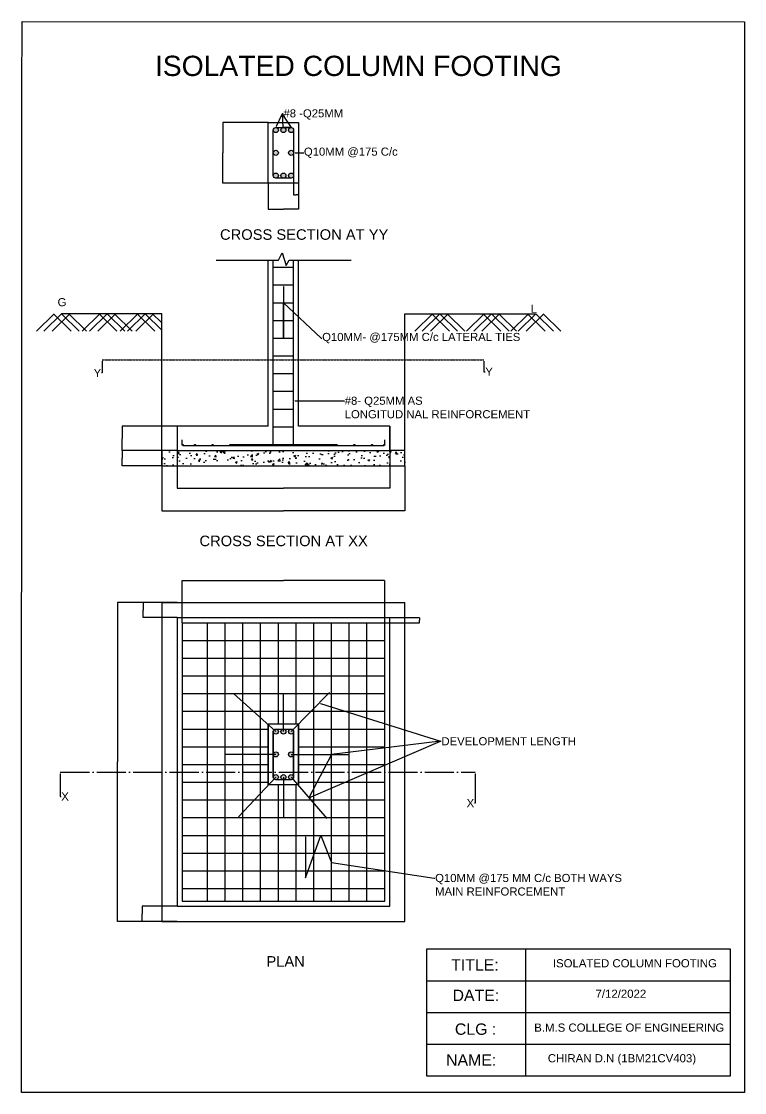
# Model space of a CAD drawing. Header units: millimetres. Extents: x -15359 to 171203, y -161916 to 32466.
# Drawn here: x 37913 to 45056, y 16055 to 26632 of the extents above; entities that cross this region are included whole.
import ezdxf
from ezdxf import colors
from ezdxf.entities.mleader import LeaderData, LeaderLine
from ezdxf.math import Vec2, Vec3

# ---------------------------------------------------------------- set-up
doc = ezdxf.new("R2010")
doc.units = ezdxf.units.MM
doc.header["$MEASUREMENT"] = 0
doc.linetypes.add('ACAD_ISO02W100', pattern=[15, 12, -3])
doc.linetypes.add('ACAD_ISO04W100', pattern=[30, 24, -3, 0, -3])
doc.styles.get("Standard").update_dxf_attribs({"font": 'Arial.ttf'})
doc.dimstyles.new('Annotative', dxfattribs={"dimscale": 0, "dimtxt": 0.18, "dimasz": 0.18, "dimexe": 0.18, "dimexo": 0.0625, "dimgap": 0.09, "dimtad": 0, "dimtih": 1, "dimtoh": 1, "dimdec": 4, "dimzin": 0, "dimdsep": 46, "dimtxsty": 'Standard', "dimcen": 0.09, "dimadec": 0, "dimazin": 0, "dimtfac": 1, "dimtdec": 4, "dimtofl": 0, "dimtmove": 0, "dimatfit": 3, "dimfxl": 0, "dimtolj": 1, "dimtzin": 0, "dimarcsym": 0})
doc.dimstyles.get("Standard").update_dxf_attribs({"dimtxt": 0.18, "dimasz": 0.18, "dimexe": 0.18, "dimexo": 0.0625, "dimgap": 0.09, "dimtad": 0, "dimtih": 1, "dimtoh": 1, "dimzin": 0, "dimdsep": 46, "dimtxsty": 'Standard', "dimcen": 0.09, "dimadec": 0, "dimazin": 0, "dimtfac": 1, "dimtofl": 0, "dimtmove": 0, "dimatfit": 3, "dimfxl": 0, "dimtolj": 1, "dimtzin": 0, "dimarcsym": 0})

# ---------------------------------------------------------------- blocks, each defined once
blk = doc.blocks.new('*D142')
at = {"color": 0, "lineweight": -2}
for p, q in [((40351.23328761051, 25634.39091290294), (39900.98150699431, 25634.39091290294)), ((39901.16150699431, 25634.21091290294), (39901.16150699431, 25334.57281604073)), ((39901.16150699431, 25034.57091290294), (39901.16150699431, 25334.20900976515)), ((40351.23328761051, 25034.39091290294), (39900.98150699431, 25034.39091290294))]:
    blk.add_line(p, q, dxfattribs=at)
at = {"color": 0}
for points in [[(39901.13150699431, 25634.21091290294), (39901.19150699431, 25634.21091290294), (39901.16150699431, 25634.39091290294)], [(39901.13150699431, 25034.57091290294), (39901.19150699431, 25034.57091290294), (39901.16150699431, 25034.39091290294)]]:
    blk.add_solid(points, dxfattribs=at)
at = {"layer": 'Defpoints', "color": 0}
for p in [(40351.29578761051, 25634.39091290294), (39901.16150699431, 25034.39091290294), (40351.29578761051, 25034.39091290294)]:
    blk.add_point(p, dxfattribs=at)
at = {"color": 0, "insert": (39901.1615069943, 25334.39091290295), "char_height": 0.18, "attachment_point": 5}
blk.add_mtext('\\A1;600.00', dxfattribs=at)
blk = doc.blocks.new('*D143')
at = {"color": 0, "lineweight": -2}
for p, q in [((40351.29578761051, 25034.32841290294), (40351.29578761051, 24777.73919395836)), ((40651.29578761051, 25034.32841290294), (40651.29578761051, 24777.73919395836)), ((40351.47578761051, 24777.91919395836), (40500.83252703752, 24777.91919395836)), ((40651.11578761051, 24777.91919395836), (40501.75904818349, 24777.91919395836))]:
    blk.add_line(p, q, dxfattribs=at)
at = {"color": 0}
for points in [[(40351.47578761051, 24777.94919395836), (40351.47578761051, 24777.88919395836), (40351.29578761051, 24777.91919395836)], [(40651.11578761051, 24777.94919395836), (40651.11578761051, 24777.88919395836), (40651.29578761051, 24777.91919395836)]]:
    blk.add_solid(points, dxfattribs=at)
at = {"layer": 'Defpoints', "color": 0}
for p in [(40351.29578761051, 25034.39091290294), (40651.29578761051, 25034.39091290294), (40651.29578761051, 24777.91919395836)]:
    blk.add_point(p, dxfattribs=at)
at = {"color": 0, "insert": (40501.29578761051, 24777.91919395836), "char_height": 0.18, "attachment_point": 5}
blk.add_mtext('\\A1;300.00', dxfattribs=at)
blk = doc.blocks.new('*D144')
at = {"color": 0, "lineweight": -2}
for p, q in [((40601.29578761051, 25334.32841290294), (40601.29578761051, 24920.70085516675)), ((40651.29578761051, 25334.32841290294), (40651.29578761051, 24920.70085516675)), ((40601.47578761051, 24920.88085516675), (40625.90239061187, 24920.88085516675)), ((40651.11578761051, 24920.88085516675), (40626.68918460915, 24920.88085516675))]:
    blk.add_line(p, q, dxfattribs=at)
at = {"color": 0}
for points in [[(40601.47578761051, 24920.91085516675), (40601.47578761051, 24920.85085516675), (40601.29578761051, 24920.88085516675)], [(40651.11578761051, 24920.91085516675), (40651.11578761051, 24920.85085516675), (40651.29578761051, 24920.88085516675)]]:
    blk.add_solid(points, dxfattribs=at)
at = {"layer": 'Defpoints', "color": 0}
for p in [(40601.29578761051, 25334.39091290294), (40651.29578761051, 25334.39091290294), (40651.29578761051, 24920.88085516675)]:
    blk.add_point(p, dxfattribs=at)
at = {"color": 0, "insert": (40626.29578761051, 24920.88085516675), "char_height": 0.18, "attachment_point": 5}
blk.add_mtext('\\A1;50.00', dxfattribs=at)
blk = doc.blocks.new('*D145')
at = {"color": 0, "lineweight": -2}
for p, q in [((39451.23328761051, 22634.39091290294), (38908.91499979058, 22634.39091290294)), ((38909.09499979058, 22634.21091290294), (38909.09499979058, 22514.57281604073)), ((38909.09499979058, 22394.57091290294), (38909.09499979058, 22514.20900976515)), ((39451.23328761051, 22394.39091290294), (38908.91499979058, 22394.39091290294))]:
    blk.add_line(p, q, dxfattribs=at)
at = {"color": 0}
for points in [[(38909.06499979059, 22634.21091290294), (38909.12499979058, 22634.21091290294), (38909.09499979058, 22634.39091290294)], [(38909.06499979059, 22394.57091290294), (38909.12499979058, 22394.57091290294), (38909.09499979058, 22394.39091290294)]]:
    blk.add_solid(points, dxfattribs=at)
at = {"layer": 'Defpoints', "color": 0}
for p in [(38909.09499979058, 22634.39091290294), (39451.29578761051, 22634.39091290294), (39451.29578761051, 22394.39091290294)]:
    blk.add_point(p, dxfattribs=at)
at = {"color": 0, "insert": (38909.09499979058, 22514.39091290295), "char_height": 0.18, "attachment_point": 5}
blk.add_mtext('\\A1;240.00', dxfattribs=at)
blk = doc.blocks.new('*D146')
at = {"color": 0, "lineweight": -2}
for p, q in [((39301.23328761051, 22394.39091290294), (38908.91499979058, 22394.39091290294)), ((38909.09499979058, 22394.21091290294), (38909.09499979058, 22319.57281604073)), ((38909.09499979058, 22244.57091290294), (38909.09499979058, 22319.20900976515)), ((39301.23328761051, 22244.39091290294), (38908.91499979058, 22244.39091290294))]:
    blk.add_line(p, q, dxfattribs=at)
at = {"color": 0}
for points in [[(38909.06499979059, 22394.21091290294), (38909.12499979058, 22394.21091290294), (38909.09499979058, 22394.39091290294)], [(38909.06499979059, 22244.57091290294), (38909.12499979058, 22244.57091290294), (38909.09499979058, 22244.39091290294)]]:
    blk.add_solid(points, dxfattribs=at)
at = {"layer": 'Defpoints', "color": 0}
for p in [(39301.29578761051, 22394.39091290294), (38909.09499979058, 22244.39091290294), (39301.29578761051, 22244.39091290294)]:
    blk.add_point(p, dxfattribs=at)
at = {"color": 0, "insert": (38909.09499979058, 22319.39091290295), "char_height": 0.18, "attachment_point": 5}
blk.add_mtext('\\A1;150.00', dxfattribs=at)
blk = doc.blocks.new('*D147')
at = {"color": 0, "lineweight": -2}
for p, q in [((39451.29578761051, 22634.32841290294), (39451.29578761051, 22021.48181685329)), ((41551.29578761051, 22634.32841290294), (41551.29578761051, 22021.48181685329)), ((39451.47578761051, 22021.66181685329), (40500.76100589155, 22021.66181685329)), ((41551.11578761051, 22021.66181685329), (40501.83056932947, 22021.66181685329))]:
    blk.add_line(p, q, dxfattribs=at)
at = {"color": 0}
for points in [[(39451.47578761051, 22021.69181685329), (39451.47578761051, 22021.63181685329), (39451.29578761051, 22021.66181685329)], [(41551.11578761051, 22021.69181685329), (41551.11578761051, 22021.63181685329), (41551.29578761051, 22021.66181685329)]]:
    blk.add_solid(points, dxfattribs=at)
at = {"layer": 'Defpoints', "color": 0}
for p in [(39451.29578761051, 22634.39091290294), (41551.29578761051, 22634.39091290294), (41551.29578761051, 22021.66181685329)]:
    blk.add_point(p, dxfattribs=at)
at = {"color": 0, "insert": (40501.29578761051, 22021.66181685329), "char_height": 0.18, "attachment_point": 5}
blk.add_mtext('\\A1;2100.00', dxfattribs=at)
blk = doc.blocks.new('*D148')
at = {"color": 0, "lineweight": -2}
for p, q in [((39301.29578761051, 22244.32841290294), (39301.29578761051, 21800.4652883996)), ((41701.29578761051, 22244.32841290294), (41701.29578761051, 21800.4652883996)), ((39301.47578761051, 21800.6452883996), (40500.76100589155, 21800.6452883996)), ((41701.11578761051, 21800.6452883996), (40501.83056932947, 21800.6452883996))]:
    blk.add_line(p, q, dxfattribs=at)
at = {"color": 0}
for points in [[(39301.47578761051, 21800.67528839959), (39301.47578761051, 21800.6152883996), (39301.29578761051, 21800.6452883996)], [(41701.11578761051, 21800.67528839959), (41701.11578761051, 21800.6152883996), (41701.29578761051, 21800.6452883996)]]:
    blk.add_solid(points, dxfattribs=at)
at = {"layer": 'Defpoints', "color": 0}
for p in [(39301.29578761051, 22244.39091290294), (41701.29578761051, 22244.39091290294), (41701.29578761051, 21800.6452883996)]:
    blk.add_point(p, dxfattribs=at)
at = {"color": 0, "insert": (40501.29578761051, 21800.6452883996), "char_height": 0.18, "attachment_point": 5}
blk.add_mtext('\\A1;2400.00', dxfattribs=at)
blk = doc.blocks.new('*D149')
at = {"color": 0, "lineweight": -2, "ltscale": 12}
for p, q in [((39301.23328761051, 20894.39091290294), (38860.90812566724, 20894.39091290294)), ((38861.08812566724, 20894.21091290294), (38861.08812566724, 19319.57287743227)), ((38861.08812566724, 17744.57091290294), (38861.08812566724, 19319.20894837361)), ((39301.23328761051, 17744.39091290294), (38860.90812566724, 17744.39091290294))]:
    blk.add_line(p, q, dxfattribs=at)
at = {"color": 0, "ltscale": 12}
for points in [[(38861.05812566724, 20894.21091290294), (38861.11812566724, 20894.21091290294), (38861.08812566724, 20894.39091290294)], [(38861.05812566724, 17744.57091290294), (38861.11812566724, 17744.57091290294), (38861.08812566724, 17744.39091290294)]]:
    blk.add_solid(points, dxfattribs=at)
at = {"layer": 'Defpoints', "color": 0, "ltscale": 12}
for p in [(39301.29578761051, 20894.39091290294), (38861.08812566724, 17744.39091290294), (39301.29578761051, 17744.39091290294)]:
    blk.add_point(p, dxfattribs=at)
at = {"color": 0, "ltscale": 12, "insert": (38861.08812566724, 19319.39091290295), "char_height": 0.18, "attachment_point": 5}
blk.add_mtext('\\A1;3150.0000', dxfattribs=at)
blk = doc.blocks.new('*D150')
at = {"color": 0, "lineweight": -2, "ltscale": 12}
for p, q in [((39451.23328761051, 20894.39091290294), (39115.2105594392, 20894.39091290294)), ((39115.3905594392, 20894.21091290294), (39115.3905594392, 20819.57281604073)), ((39451.23328761051, 20744.39091290294), (39115.2105594392, 20744.39091290294)), ((39115.3905594392, 20744.57091290294), (39115.3905594392, 20819.20900976515))]:
    blk.add_line(p, q, dxfattribs=at)
at = {"color": 0, "ltscale": 12}
for points in [[(39115.3605594392, 20894.21091290294), (39115.4205594392, 20894.21091290294), (39115.3905594392, 20894.39091290294)], [(39115.3605594392, 20744.57091290294), (39115.4205594392, 20744.57091290294), (39115.3905594392, 20744.39091290294)]]:
    blk.add_solid(points, dxfattribs=at)
at = {"layer": 'Defpoints', "color": 0, "ltscale": 12}
for p in [(39115.3905594392, 20894.39091290294), (39451.29578761051, 20894.39091290294), (39451.29578761051, 20744.39091290294)]:
    blk.add_point(p, dxfattribs=at)
at = {"color": 0, "ltscale": 12, "insert": (39115.39055943919, 20819.39091290295), "char_height": 0.18, "attachment_point": 5}
blk.add_mtext('\\A1;150.00', dxfattribs=at)
blk = doc.blocks.new('*D151')
at = {"color": 0, "lineweight": -2, "ltscale": 12}
for p, q in [((39451.23328761051, 17894.39091290294), (39105.57784409659, 17894.39091290294)), ((39105.75784409659, 17894.21091290294), (39105.75784409659, 17819.57281604073)), ((39105.75784409659, 17744.57091290294), (39105.75784409659, 17819.20900976515)), ((39451.23328761051, 17744.39091290294), (39105.57784409659, 17744.39091290294))]:
    blk.add_line(p, q, dxfattribs=at)
at = {"color": 0, "ltscale": 12}
for points in [[(39105.72784409659, 17894.21091290294), (39105.78784409659, 17894.21091290294), (39105.75784409659, 17894.39091290294)], [(39105.72784409659, 17744.57091290294), (39105.78784409659, 17744.57091290294), (39105.75784409659, 17744.39091290294)]]:
    blk.add_solid(points, dxfattribs=at)
at = {"layer": 'Defpoints', "color": 0, "ltscale": 12}
for p in [(39451.29578761051, 17894.39091290294), (39105.75784409659, 17744.39091290294), (39451.29578761051, 17744.39091290294)]:
    blk.add_point(p, dxfattribs=at)
at = {"color": 0, "ltscale": 12, "insert": (39105.75784409658, 17819.39091290295), "char_height": 0.18, "attachment_point": 5}
blk.add_mtext('\\A1;150.00', dxfattribs=at)
blk = doc.blocks.new('*D152')
at = {"color": 0, "lineweight": -2, "ltscale": 12}
for p, q in [((39501.29578761051, 20694.45341290294), (39501.29578761051, 21110.19438852875)), ((39501.47578761051, 21110.01438852875), (40500.76100589155, 21110.01438852875)), ((41501.11578761051, 21110.01438852875), (40501.83056932947, 21110.01438852875)), ((41501.29578761051, 20694.45341290294), (41501.29578761051, 21110.19438852875))]:
    blk.add_line(p, q, dxfattribs=at)
at = {"color": 0, "ltscale": 12}
for points in [[(39501.47578761051, 21110.04438852875), (39501.47578761051, 21109.98438852875), (39501.29578761051, 21110.01438852875)], [(41501.11578761051, 21110.04438852875), (41501.11578761051, 21109.98438852875), (41501.29578761051, 21110.01438852875)]]:
    blk.add_solid(points, dxfattribs=at)
at = {"layer": 'Defpoints', "color": 0, "ltscale": 12}
for p in [(41501.29578761051, 21110.01438852875), (39501.29578761051, 20694.39091290294), (41501.29578761051, 20694.39091290294)]:
    blk.add_point(p, dxfattribs=at)
at = {"color": 0, "ltscale": 12, "insert": (40501.29578761051, 21110.01438852875), "char_height": 0.18, "attachment_point": 5}
blk.add_mtext('\\A1;2000.00', dxfattribs=at)
blk = doc.blocks.new('*D153')
at = {"color": 0, "lineweight": -2, "ltscale": 12}
for p, q in [((41501.35828761051, 20744.39091290294), (41846.28520970773, 20744.39091290294)), ((41846.10520970773, 20744.21091290294), (41846.10520970773, 20719.57281604073)), ((41501.35828761051, 20694.39091290294), (41846.28520970773, 20694.39091290294)), ((41846.10520970773, 20694.57091290294), (41846.10520970773, 20719.20900976515))]:
    blk.add_line(p, q, dxfattribs=at)
at = {"color": 0, "ltscale": 12}
for points in [[(41846.07520970773, 20744.21091290294), (41846.13520970773, 20744.21091290294), (41846.10520970773, 20744.39091290294)], [(41846.07520970773, 20694.57091290294), (41846.13520970773, 20694.57091290294), (41846.10520970773, 20694.39091290294)]]:
    blk.add_solid(points, dxfattribs=at)
at = {"layer": 'Defpoints', "color": 0, "ltscale": 12}
for p in [(41501.29578761051, 20744.39091290294), (41846.10520970773, 20744.39091290294), (41501.29578761051, 20694.39091290294)]:
    blk.add_point(p, dxfattribs=at)
at = {"color": 0, "ltscale": 12, "insert": (41846.10520970773, 20719.39091290295), "char_height": 0.18, "attachment_point": 5}
blk.add_mtext('\\A1;50.00', dxfattribs=at)

msp = doc.modelspace()

# ---------------------------------------------------------------- hatches: boundary and pattern name
h = msp.add_hatch(color=256)
h.dxf.hatch_style = 1
h.paths.add_polyline_path([(40451.29578761051, 25559.39091290294, 1), (40401.29578761051, 25559.39091290294, 1)])
h.paths.add_polyline_path([(40526.29578761051, 25559.39091290294, 1), (40476.29578761051, 25559.39091290294, 1)])
h.paths.add_polyline_path([(40601.29578761051, 25559.39091290294, 1), (40551.29578761051, 25559.39091290294, 1)])
h.paths.add_polyline_path([(40601.29578761051, 25334.39091290294, 1), (40551.29578761051, 25334.39091290294, 1)])
h.paths.add_polyline_path([(40401.29578761051, 25334.39091290294, 1), (40451.29578761051, 25334.39091290294, 1)])
h.paths.add_polyline_path([(40401.29578761051, 25109.39091290294, 1), (40451.29578761051, 25109.39091290294, 1)])
h.paths.add_polyline_path([(40476.29578761051, 25109.39091290294, 1), (40526.29578761051, 25109.39091290294, 1)])
h.paths.add_polyline_path([(40601.29578761051, 25109.39091290294, 1), (40551.29578761051, 25109.39091290294, 1)])
h = msp.add_hatch()
h.set_pattern_fill('AR-CONC', color=256)
h.set_pattern_definition([(49.99999999999999, (39085.16410981075, 15631.41525314872), (182.184668996004, -15.93908553890309), [19.05, -209.55]), (355, (39085.16410981075, 15631.41525314872), (-35.24342142496934, 191.0568452390351), [15.24, -167.64058417]), (100.4514447, (39100.34611681075, 15630.08699964872), (146.9412470903533, 175.1177519121951), [16.19000879999999, -178.0902445999999]), (46.18420000000001, (39085.16410981075, 15682.21525314872), (271.0790408921299, -42.04232793272715), [28.575, -314.325]), (96.63555760999994, (39107.75400981076, 15678.71175314872), (237.404134051503, 247.4261245977215), [24.28502314, -267.1356081599999]), (351.1841511700001, (39085.16410981075, 15682.21525314872), (237.404134064977, 247.4261245855326), [22.85996707, -251.45973192]), (21, (39110.56410981074, 15669.51525314873), (151.6143912691325, -102.2651981870876), [19.05, -209.55]), (326.0000000000001, (39110.56410981074, 15669.51525314873), (61.80202834764707, 184.1879661223193), [15.24, -167.64]), (71.45144499999999, (39123.19864241075, 15660.99315324872), (213.4164192787161, 81.92276888590524), [16.19000879999999, -178.0899375999999]), (37.50000000000001, (39085.16410981075, 15631.41525314872), (3.088603250591817, 84.55503887315311), [0, -165.608, 0, -170.18, 0, -168.275]), (7.499999999999999, (39085.16410981075, 15631.41525314872), (66.81966251030575, 100.1805748181195), [0, -97.02799999999999, 0, -161.798, 0, -64.135]), (327.5, (39028.52210981074, 15631.41525314872), (135.5905951668714, -5.728743992673444), [0, -63.5, 0, -198.12, 0, -262.89]), (317.5, (39003.12210981075, 15631.41525314872), (148.129181386018, 25.42649103333303), [0, -82.55, 0, -131.572, 0, -186.69])])
h.paths.add_polyline_path([(41701.29578761051, 22394.39091290294), (41551.29578761051, 22394.39091290294), (39451.29578761051, 22394.39091290294), (39301.29578761051, 22394.39091290294), (39301.29578761051, 22244.39091290294), (41701.29578761051, 22244.39091290294)])
h = msp.add_hatch(color=256)
h.dxf.hatch_style = 1
h.paths.add_polyline_path([(40451.29578761051, 19619.39091290295, 1), (40401.29578761051, 19619.39091290295, 1)])
h.paths.add_polyline_path([(40526.29578761051, 19619.39091290295, 1), (40476.29578761051, 19619.39091290295, 1)])
h.paths.add_polyline_path([(40601.29578761051, 19619.39091290295, 1), (40551.29578761051, 19619.39091290295, 1)])
h.paths.add_polyline_path([(40601.29578761051, 19394.39091290294, 1), (40551.29578761051, 19394.39091290294, 1)])
h.paths.add_polyline_path([(40401.29578761051, 19394.39091290294, 1), (40451.29578761051, 19394.39091290294, 1)])
h.paths.add_polyline_path([(40401.29578761051, 19169.39091290294, 1), (40451.29578761051, 19169.39091290294, 1)])
h.paths.add_polyline_path([(40476.29578761051, 19169.39091290294, 1), (40526.29578761051, 19169.39091290294, 1)])
h.paths.add_polyline_path([(40601.29578761051, 19169.39091290294, 1), (40551.29578761051, 19169.39091290294, 1)])

# ---------------------------------------------------------------- linework, layer by layer
at = {"ltscale": 12}
for p, q in [((37918.63050289056, 25934.73375312818), (37919.02352279599, 26632.08085141332)), ((37919.02352279599, 26632.08085141332), (45056.32240055379, 26628.07263332821)), ((45056.32240055379, 26628.07263332821), (45056.32240055379, 25934.73375312818)), ((37913.06215849769, 16054.65197887535), (37918.63050289056, 25934.73375312818)), ((45056.32240055379, 25934.73375312818), (45056.32240055379, 16054.59779644702)), ((38062.51605889712, 23573.54846619931), (38236.98562717825, 23744.39091290294)), ((38134.79986268886, 23573.54846619931), (38309.26943096997, 23744.39091290294)), ((38215.70725872315, 23573.54846619931), (38390.17682700428, 23744.39091290294)), ((38403.1516506842, 23573.7241308604), (38228.36217705127, 23744.23926731171)), ((38484.05890460292, 23573.87577645163), (38309.26943096997, 23744.39091290294)), ((38556.34258142658, 23574.01125875238), (38381.55310779365, 23744.5263952037)), ((38514.4502883863, 23573.54846619931), (38688.91985666745, 23744.39091290294)), ((38586.73409217804, 23573.54846619931), (38761.20366045917, 23744.39091290294)), ((38667.64148821235, 23573.54846619931), (38842.11105649346, 23744.39091290294)), ((38855.0858801734, 23573.7241308604), (38680.29640654047, 23744.23926731171)), ((38935.9931340921, 23573.87577645163), (38761.20366045917, 23744.39091290294)), ((39008.27681091576, 23574.01125875238), (38833.48733728283, 23744.5263952037)), ((38889.16867865216, 23573.54846619931), (39063.63824693329, 23744.39091290294)), ((38961.4524824439, 23573.54846619931), (39135.92205072501, 23744.39091290294)), ((39042.35987847819, 23573.54846619931), (39216.82944675932, 23744.39091290294)), ((39229.80427043924, 23573.7241308604), (39055.01479680631, 23744.23926731171)), ((39301.29578761051, 23583.06125886605), (39135.92205072501, 23744.39091290294)), ((39295.60046436515, 23659.26882697804), (39208.20572754869, 23744.5263952037)), ((41800.21449017429, 23573.54846619931), (41974.68405845542, 23744.39091290294)), ((41872.49829396601, 23573.54846619931), (42046.96786224715, 23744.39091290294)), ((41953.40569000032, 23573.54846619931), (42127.87525828145, 23744.39091290294)), ((42140.85008196137, 23573.7241308604), (41966.06060832844, 23744.23926731171)), ((42221.75733588009, 23573.87577645163), (42046.96786224715, 23744.39091290294)), ((42294.04101270375, 23574.01125875238), (42119.25153907081, 23744.5263952037)), ((42308.90538272531, 23573.54846619931), (42483.37495100645, 23744.39091290294)), ((42381.18918651705, 23573.54846619931), (42555.65875479818, 23744.39091290294)), ((42462.09658255136, 23573.54846619931), (42636.56615083247, 23744.39091290294)), ((42649.54097451241, 23573.7241308604), (42474.75150087947, 23744.23926731171)), ((42730.44822843111, 23573.87577645163), (42555.65875479818, 23744.39091290294)), ((42802.73190525477, 23574.01125875238), (42627.94243162184, 23744.5263952037)), ((42746.73948257334, 23573.54846619931), (42921.20905085445, 23744.39091290294)), ((42819.02328636506, 23573.54846619931), (42993.49285464619, 23744.39091290294)), ((42899.93068239935, 23573.54846619931), (43074.4002506805, 23744.39091290294)), ((43087.37507436042, 23573.7241308604), (42912.58560072749, 23744.23926731171)), ((43168.28232827912, 23573.87577645163), (42993.49285464619, 23744.39091290294)), ((43240.56600510278, 23574.01125875238), (43065.77653146985, 23744.5263952037)), ((39501.29578761051, 20694.39091290294), (39501.29578761051, 17944.39091290294)), ((40426.29578761051, 19619.39091290295), (40008.9484829947, 19994.39091290294)), ((40501.29578761051, 19619.39091290295), (40501.29578761051, 19994.39091290294)), ((40576.29578761051, 19619.39091290295), (40955.53008194003, 20003.81431230051)), ((40426.29578761051, 19394.39091290294), (39926.29578761051, 19394.39091290294)), ((40576.29578761051, 19394.39091290294), (41151.29578761051, 19394.39091290294)), ((40426.29578761051, 19169.39091290294), (40055.96429593398, 18776.38380575011)), ((40501.29578761051, 19169.39091290294), (40501.29578761051, 18769.39091290294)), ((40576.29578761051, 19169.39091290294), (40930.48943043452, 18761.77974600114)), ((44915.88147992107, 17470.52434948127), (41915.88147992107, 17470.52434948127)), ((41915.88147992107, 17470.52434948127), (41915.88147992107, 16220.52434948127)), ((42891.40736018466, 17470.52434948127), (42891.40736018466, 16220.52434948127)), ((44915.88147992107, 16220.52434948127), (44915.88147992107, 17470.52434948127)), ((44915.88147992107, 17470.52434948127), (44915.88147992107, 17470.52434948127)), ((41915.88147992107, 17158.02434948127), (44915.88147992107, 17158.02434948127)), ((41915.88147992107, 16845.52434948127), (44915.88147992107, 16845.52434948127)), ((41915.88147992107, 16533.02434948127), (44915.88147992107, 16533.02434948127)), ((41915.88147992107, 16220.52434948127), (44915.88147992107, 16220.52434948127)), ((45056.32240055379, 16054.59779644702), (37913.06215849769, 16054.65197887535))]:
    msp.add_line(p, q, dxfattribs=at)
for p, q in [((40351.29578761051, 25634.39091290294), (40651.29578761051, 25634.39091290294)), ((40351.29578761051, 25034.39091290294), (40351.29578761051, 25634.39091290294)), ((40651.29578761051, 25634.39091290294), (40651.29578761051, 25034.39091290294)), ((40401.29578761051, 25109.39091290294), (40401.29578761051, 25559.39091290295)), ((40426.29578761051, 25584.39091290294), (40576.29578761051, 25584.39091290294)), ((40601.29578761051, 25559.39091290295), (40601.29578761051, 25109.39091290294)), ((40576.29578761051, 25084.39091290294), (40426.29578761051, 25084.39091290294)), ((40651.29578761051, 25034.39091290294), (40351.29578761051, 25034.39091290294)), ((40450.87790512569, 24275.14049654425), (40487.79115278073, 24347.63310951802)), ((40487.79115278073, 24347.63310951802), (40528.90883271889, 24220.63273902457)), ((39837.09321578981, 24275.14049654425), (40450.87790512569, 24275.14049654425)), ((40351.29578761051, 22634.39091290294), (40351.29578761051, 24275.14049654425)), ((40401.29578761051, 22454.39091290294), (40401.29578761051, 24275.14049654425)), ((40528.90883271889, 24220.63273902457), (40556.41809934347, 24275.14049654425)), ((40556.41809934347, 24275.14049654425), (41170.20278867937, 24275.14049654425)), ((40601.29578761051, 22454.39091290294), (40601.29578761051, 24275.14049654425)), ((40651.29578761051, 22634.39091290294), (40651.29578761051, 24275.14049654425)), ((40401.29578761051, 24204.39091290294), (40601.29578761051, 24204.39091290294)), ((40401.29578761051, 24029.39091290294), (40601.29578761051, 24029.39091290294)), ((40401.29578761051, 23854.39091290294), (40601.29578761051, 23854.39091290294)), ((39301.29578761051, 23744.39091290294), (38309.26943096997, 23744.39091290294)), ((39301.29578761051, 22244.39091290294), (39301.29578761051, 23744.39091290294)), ((41701.29578761051, 22244.39091290294), (41701.29578761051, 23744.39091290294)), ((41701.29578761051, 23744.39091290294), (42993.49285464619, 23744.39091290294)), ((40401.29578761051, 23679.39091290294), (40601.29578761051, 23679.39091290294)), ((40401.29578761051, 23679.39091290294), (40601.29578761051, 23679.39091290294)), ((40401.29578761051, 23679.39091290294), (40601.29578761051, 23679.39091290294)), ((40401.29578761051, 23504.39091290294), (40601.29578761051, 23504.39091290294)), ((40401.29578761051, 23329.39091290294), (40601.29578761051, 23329.39091290294)), ((40401.29578761051, 23154.39091290294), (40601.29578761051, 23154.39091290294)), ((40401.29578761051, 22979.39091290294), (40601.29578761051, 22979.39091290294)), ((40401.29578761051, 22804.39091290294), (40601.29578761051, 22804.39091290294)), ((40651.29578761051, 22634.39091290294), (40651.29578761051, 22844.39091290294)), ((40351.29578761051, 22634.39091290294), (39451.29578761051, 22634.39091290294)), ((39451.29578761051, 22634.39091290294), (39451.29578761051, 22394.39091290294)), ((40401.29578761051, 22629.39091290294), (40601.29578761051, 22629.39091290294)), ((41551.29578761051, 22634.39091290294), (40651.29578761051, 22634.39091290294)), ((41551.29578761051, 22394.39091290294), (41551.29578761051, 22634.39091290294)), ((39501.29578761051, 22449.39091290294), (39501.29578761051, 22499.39091290294)), ((39501.29578761051, 22449.39091290294), (39501.29578761051, 22449.39091290294)), ((39506.29578761051, 22444.39091290294), (41496.29578761051, 22444.39091290294)), ((39976.29578761051, 22454.39091290294), (40401.29578761051, 22454.39091290294)), ((40401.29578761051, 22454.39091290294), (40601.29578761051, 22454.39091290294)), ((40601.29578761051, 22454.39091290294), (41026.29578761051, 22454.39091290294)), ((41501.29578761051, 22449.39091290294), (41501.29578761051, 22499.39091290294)), ((41501.29578761051, 22449.39091290294), (41501.29578761051, 22449.39091290294)), ((39451.29578761051, 22394.39091290294), (39301.29578761051, 22394.39091290294)), ((39301.29578761051, 22394.39091290294), (39301.29578761051, 22244.39091290294)), ((39451.29578761051, 22394.39091290294), (41551.29578761051, 22394.39091290294)), ((41701.29578761051, 22394.39091290294), (41551.29578761051, 22394.39091290294)), ((41701.29578761051, 22244.39091290294), (41701.29578761051, 22394.39091290294)), ((39301.29578761051, 22244.39091290294), (41701.29578761051, 22244.39091290294)), ((39301.29578761051, 20894.39091290294), (39301.29578761051, 17744.39091290294)), ((39301.29578761051, 20894.39091290294), (41701.29578761051, 20894.39091290294)), ((41701.29578761051, 17744.39091290294), (41701.29578761051, 20894.39091290294)), ((39451.29578761051, 20744.39091290294), (39451.29578761051, 17894.39091290294)), ((39451.29578761051, 20744.39091290294), (41551.29578761051, 20744.39091290294)), ((41551.29578761051, 17894.39091290294), (41551.29578761051, 20744.39091290294)), ((39501.29578761051, 20694.39091290294), (39501.29578761051, 17944.39091290294)), ((39501.29578761051, 20694.39091290294), (41501.29578761051, 20694.39091290294)), ((39751.29578761051, 17944.39091290294), (39751.29578761051, 20694.39091290294)), ((39926.29578761051, 17944.39091290294), (39926.29578761051, 20694.39091290294)), ((40101.29578761051, 17944.39091290294), (40101.29578761051, 20694.39091290294)), ((40276.29578761051, 17944.39091290294), (40276.29578761051, 20694.39091290294)), ((40451.29578761051, 19694.39091290294), (40451.29578761051, 20694.39091290294)), ((40626.29578761051, 19694.39091290294), (40626.29578761051, 20694.39091290294)), ((40801.29578761051, 17944.39091290294), (40801.29578761051, 20694.39091290294)), ((40976.29578761051, 17944.39091290294), (40976.29578761051, 20694.39091290294)), ((41151.29578761051, 17944.39091290294), (41151.29578761051, 20694.39091290294)), ((41326.29578761051, 17944.39091290294), (41326.29578761051, 20694.39091290294)), ((41501.29578761051, 17944.39091290294), (41501.29578761051, 20694.39091290294)), ((39501.29578761051, 20519.39091290294), (41501.29578761051, 20519.39091290294)), ((39501.29578761051, 20344.39091290294), (41501.29578761051, 20344.39091290294)), ((39501.29578761051, 20169.39091290294), (41501.29578761051, 20169.39091290294)), ((39501.29578761051, 19994.39091290294), (41501.29578761051, 19994.39091290294)), ((39501.29578761051, 19819.39091290294), (41501.29578761051, 19819.39091290294)), ((40351.29578761051, 19694.39091290294), (40351.29578761051, 19094.39091290294)), ((40651.29578761051, 19094.39091290294), (40651.29578761051, 19694.39091290294)), ((39501.29578761051, 19644.39091290294), (40351.29578761051, 19644.39091290294)), ((40401.29578761051, 19619.39091290295), (40401.29578761051, 19169.39091290294)), ((40401.29578761051, 19169.39091290294), (40401.29578761051, 19619.39091290295)), ((40426.29578761051, 19644.39091290294), (40576.29578761051, 19644.39091290294)), ((40601.29578761051, 19169.39091290294), (40601.29578761051, 19619.39091290295)), ((40601.29578761051, 19619.39091290295), (40601.29578761051, 19169.39091290294)), ((40651.29578761051, 19644.39091290294), (41501.29578761051, 19644.39091290294)), ((39501.29578761051, 19469.39091290294), (40351.29578761051, 19469.39091290294)), ((40651.29578761051, 19469.39091290294), (41501.29578761051, 19469.39091290294)), ((39501.29578761051, 19294.39091290294), (40351.29578761051, 19294.39091290294)), ((40651.29578761051, 19294.39091290294), (41501.29578761051, 19294.39091290294)), ((39501.29578761051, 19119.39091290294), (40351.29578761051, 19119.39091290294)), ((40576.29578761051, 19144.39091290294), (40426.29578761051, 19144.39091290294)), ((40451.29578761051, 17944.39091290294), (40451.29578761051, 19094.39091290294)), ((40626.29578761051, 17944.39091290294), (40626.29578761051, 19094.39091290294)), ((40651.29578761051, 19119.39091290294), (41501.29578761051, 19119.39091290294)), ((39501.29578761051, 18944.39091290294), (41501.29578761051, 18944.39091290294)), ((39501.29578761051, 18769.39091290294), (41501.29578761051, 18769.39091290294)), ((39501.29578761051, 18594.39091290294), (41501.29578761051, 18594.39091290294)), ((39501.29578761051, 18419.39091290294), (41501.29578761051, 18419.39091290294)), ((39501.29578761051, 18244.39091290294), (41501.29578761051, 18244.39091290294)), ((39501.29578761051, 18069.39091290294), (41501.29578761051, 18069.39091290294)), ((39451.29578761051, 17894.39091290294), (41551.29578761051, 17894.39091290294)), ((39501.29578761051, 17944.39091290294), (41501.29578761051, 17944.39091290294)), ((39301.29578761051, 17744.39091290294), (41701.29578761051, 17744.39091290294))]:
    msp.add_line(p, q)
at = {"linetype": 'ACAD_ISO04W100'}
msp.add_line((38711.11620195133, 23291.62011466376), (42479.30077422898, 23291.62011466376), dxfattribs=at)
at = {"linetype": 'ACAD_ISO02W100'}
for p, q in [((40351.29578761051, 19694.39091290294), (40651.29578761051, 19694.39091290294)), ((40351.29578761051, 19094.39091290294), (40351.29578761051, 19694.39091290294)), ((40651.29578761051, 19694.39091290294), (40651.29578761051, 19094.39091290294)), ((40651.29578761051, 19094.39091290294), (40351.29578761051, 19094.39091290294))]:
    msp.add_line(p, q, dxfattribs=at)
at = {"linetype": 'ACAD_ISO04W100', "ltscale": 12}
msp.add_line((38296.57623993566, 19217.42466476221), (42395.1522488108, 19217.42466476221), dxfattribs=at)
for centre, radius in [((40426.29578761051, 25559.39091290294), 25), ((40501.29578761051, 25559.39091290294), 25), ((40576.29578761051, 25559.39091290294), 25), ((40426.29578761051, 25334.39091290294), 25), ((40576.29578761051, 25334.39091290294), 25), ((40426.29578761051, 25109.39091290294), 25), ((40501.29578761051, 25109.39091290294), 25), ((40576.29578761051, 25109.39091290294), 25), ((39506.29578761051, 22449.39091290294), 5), ((39626.29578761051, 22449.39091290294), 5), ((39801.29578761051, 22449.39091290294), 5), ((39976.29578761051, 22449.39091290294), 5), ((40151.29578761051, 22449.39091290294), 5), ((40326.29578761051, 22449.39091290294), 5), ((40501.29578761051, 22449.39091290294), 5), ((40501.29578761051, 22449.39091290294), 5), ((40676.29578761051, 22449.39091290294), 5), ((40851.29578761051, 22449.39091290294), 5), ((41026.29578761051, 22449.39091290294), 5), ((41201.29578761051, 22449.39091290294), 5), ((41376.29578761051, 22449.39091290294), 5), ((41496.29578761051, 22449.39091290294), 5), ((40426.29578761051, 19619.39091290295), 25), ((40501.29578761051, 19619.39091290295), 25), ((40576.29578761051, 19619.39091290295), 25), ((40426.29578761051, 19394.39091290294), 25), ((40576.29578761051, 19394.39091290294), 25), ((40426.29578761051, 19169.39091290294), 25), ((40501.29578761051, 19169.39091290294), 25), ((40576.29578761051, 19169.39091290294), 25)]:
    msp.add_circle(centre, radius)

# ---------------------------------------------------------------- texts
at = {"ltscale": 12, "attachment_point": 1}
for s, width, gutter_width, insert, char_height in [('ISOLATED COLUMN FOOTING', 4390.026957611, 400, (39231.89186724806, 26293.22238009515), 200), ('CROSS SECTION AT YY', 2495.940851182693, 520, (39874.68760686123, 24579.61676486267), 104), ('G', 228.607072224062, 400, (38270.12035688591, 23899.41379629621), 80), ('L', 228.607072224062, 400, (42944.21826063092, 23834.92836091065), 80), ('CROSS SECTION AT XX', 2495.940851182693, 520, (39671.86343788652, 21554.27113289131), 104), ('PLAN ', 2495.940851182693, 520, (40333.1398182148, 17401.75936971737), 104), ('TITLE:', 897.7877229653021, 560, (42157.89102067777, 17371.84321022305), 112), ('ISOLATED COLUMN FOOTING', 1881.165977797907, 403.2, (43162.51411880286, 17371.84321022305), 80.64), ('DATE:', 897.7877229653021, 560, (42171.70226795788, 17070.86974171185), 112), ('7/12/2022', 1881.165977797907, 403.2, (43583.89366355322, 17070.86974171185), 80.64), ('   CLG :', 897.7877229653021, 560, (42064.47227647129, 16737.16178478503), 112), ('B.M.S COLLEGE OF ENGINEERING', 1881.165977797907, 403.2, (42978.38185406539, 16736.5935973731), 80.64), (' NAME:', 897.7877229653021, 560, (42064.47227647129, 16432.36768787327), 112), ('CHIRAN D.N (1BM21CV403)', 1881.165977797907, 403.2, (43112.60994801072, 16433.92890260123), 80.64)]:
    msp.add_mtext_dynamic_manual_height_columns(s, width=width, gutter_width=gutter_width, heights=[0], dxfattribs=dict(at, insert=insert, char_height=char_height))

# ---------------------------------------------------------------- dimensions: what is measured, and where the dimension line sits
for base, p1, p2, picture, middle in [((39901.16150699431, 25034.39091290294), (40351.29578761051, 25634.39091290294), (40351.29578761051, 25034.39091290294), '*D142', (39901.1615069943, 25334.39091290295)), ((38909.09499979058, 22634.39091290294), (39451.29578761051, 22394.39091290294), (39451.29578761051, 22634.39091290294), '*D145', (38909.09499979058, 22514.39091290295)), ((38909.09499979058, 22244.39091290294), (39301.29578761051, 22394.39091290294), (39301.29578761051, 22244.39091290294), '*D146', (38909.09499979058, 22319.39091290295))]:
    dim = msp.add_linear_dim(base=base, p1=p1, p2=p2, angle=90, dimstyle='Standard')
    dim.commit()
    dim.dimension.update_dxf_attribs({"geometry": picture, "text_midpoint": middle})
for base, p1, p2, picture, middle in [((40651.29578761051, 24920.88085516675), (40601.29578761051, 25334.39091290294), (40651.29578761051, 25334.39091290294), '*D144', (40626.29578761051, 24920.88085516675)), ((40651.29578761051, 24777.91919395836), (40351.29578761051, 25034.39091290294), (40651.29578761051, 25034.39091290294), '*D143', (40501.29578761051, 24777.91919395836)), ((41551.29578761051, 22021.66181685329), (39451.29578761051, 22634.39091290294), (41551.29578761051, 22634.39091290294), '*D147', (40501.29578761051, 22021.66181685329)), ((41701.29578761051, 21800.6452883996), (39301.29578761051, 22244.39091290294), (41701.29578761051, 22244.39091290294), '*D148', (40501.29578761051, 21800.6452883996))]:
    dim = msp.add_linear_dim(base=base, p1=p1, p2=p2, dimstyle='Standard')
    dim.commit()
    dim.dimension.update_dxf_attribs({"geometry": picture, "text_midpoint": middle})
at = {"ltscale": 12}
dim = msp.add_linear_dim(base=(41501.29578761051, 21110.01438852875), p1=(39501.29578761051, 20694.39091290294), p2=(41501.29578761051, 20694.39091290294), dimstyle='Standard', dxfattribs=at)
dim.commit()
dim.dimension.update_dxf_attribs({"geometry": '*D152', "text_midpoint": (40501.29578761051, 21110.01438852875)})
for base, p1, p2, dimstyle, picture, middle in [((38861.08812566724, 17744.39091290294), (39301.29578761051, 20894.39091290294), (39301.29578761051, 17744.39091290294), 'Annotative', '*D149', (38861.08812566724, 19319.39091290295)), ((39115.3905594392, 20894.39091290294), (39451.29578761051, 20744.39091290294), (39451.29578761051, 20894.39091290294), 'Standard', '*D150', (39115.39055943919, 20819.39091290295)), ((41846.10520970773, 20744.39091290294), (41501.29578761051, 20694.39091290294), (41501.29578761051, 20744.39091290294), 'Standard', '*D153', (41846.10520970773, 20719.39091290295)), ((39105.75784409659, 17744.39091290294), (39451.29578761051, 17894.39091290294), (39451.29578761051, 17744.39091290294), 'Standard', '*D151', (39105.75784409658, 17819.39091290295))]:
    dim = msp.add_linear_dim(base=base, p1=p1, p2=p2, angle=90, dimstyle=dimstyle, dxfattribs=at)
    dim.commit()
    dim.dimension.update_dxf_attribs({"geometry": picture, "text_midpoint": middle})

# ---------------------------------------------------------------- leaders
ml = msp.add_multileader_mtext('Standard')
ml.set_content('#8 -Q25MM ', color=256)
ml.set_leader_properties()
ml.build(insert=Vec2(0, 0))
ml.multileader.update_dxf_attribs({"arrow_head_size": 15})
ctx = ml.context
ctx.base_point, ctx.char_height, ctx.arrow_head_size, ctx.plane_origin = Vec3(40499.43623412169, 25721.30750067425), 80, 15, Vec3(40426.29578761051, 25584.39091290294)
notes = []
notes.append((ctx, [(0, (1, 1, 0), (40491.43623412169, 25721.30750067425), (1, 0), 8, [(2, [(40426.29578761051, 25584.39091290294), (40488.11409995386, 25714.66855244451), (40576.29578761051, 25584.39091290294), (40499.77628225554, 25584.34469224548)], 0, [])])]))
ctx.mtext.insert, ctx.mtext.flow_direction = Vec3(40501.43623412169, 25764.41800544915), 5
ml = msp.add_multileader_mtext('Standard')
ml.set_content('Q10MM @175 C/c', color=256)
ml.set_leader_properties()
ml.build(insert=Vec2(0, 0))
ml.multileader.update_dxf_attribs({"arrow_head_size": 15})
ctx = ml.context
ctx.base_point, ctx.char_height, ctx.arrow_head_size, ctx.plane_origin = Vec3(40701.31858732017, 25334.39091290294), 80, 15, Vec3(40601.29578761051, 25334.39091290294)
notes.append((ctx, [(0, (1, 1, 0), (40693.31858732017, 25334.39091290294), (1, 0), 8, [(0, [(40601.29578761051, 25334.39091290294)], 0, [])])]))
ctx.mtext.insert, ctx.mtext.flow_direction = Vec3(40703.31858732017, 25386.15080376242), 5
ml = msp.add_multileader_mtext('Standard')
ml.set_content('Q10MM- @175MM C/c LATERAL TIES', color=256)
ml.set_leader_properties()
ml.build(insert=Vec2(0, 0))
ml.multileader.update_dxf_attribs({"arrow_head_size": 15})
ctx = ml.context
ctx.base_point, ctx.char_height, ctx.arrow_head_size, ctx.plane_origin = Vec3(40881.62084944152, 23504.39091290294), 80, 15, Vec3(40501.29578761051, 24029.39091290294)
notes.append((ctx, [(0, (1, 1, 0), (40873.62084944152, 23504.39091290294), (1, 0), 8, [(2, [(40501.29578761051, 24029.39091290294), (40501.29578761051, 23504.39091290294), (40501.29578761051, 23679.39091290294), (40501.29578761051, 23854.39091290294)], 0, [])])]))
ctx.mtext.insert, ctx.mtext.flow_direction = Vec3(40883.62084944152, 23556.15080376242), 5
ml = msp.add_multileader_mtext('Standard', dxfattribs=at)
ml.set_content('Y', color=256)
ml.set_leader_properties()
ml.build(insert=Vec2(0, 0))
ml.multileader.update_dxf_attribs({"arrow_head_size": 15})
ctx = ml.context
ctx.base_point, ctx.char_height, ctx.arrow_head_size, ctx.plane_origin = Vec3(38625.77377357479, 23160.99053574451), 80, 15, Vec3(38711.11620195133, 23291.62011466376)
ctx.text_align_type = 2
notes.append((ctx, [(0, (1, 1, 0), (38711.11620195133, 23160.99053574451), (-1, 0), 8, [(0, [(38711.11620195133, 23291.62011466376)], 0, [])])]))
ctx.mtext.insert, ctx.mtext.alignment, ctx.mtext.flow_direction = Vec3(38701.11620195133, 23200.99053574451), 3, 5
ml = msp.add_multileader_mtext('Standard', dxfattribs=at)
ml.set_content('Y', color=256)
ml.set_leader_properties()
ml.build(insert=Vec2(0, 0))
ml.multileader.update_dxf_attribs({"arrow_head_size": 15})
ctx = ml.context
ctx.base_point, ctx.char_height, ctx.arrow_head_size, ctx.plane_origin = Vec3(42493.15474441819, 23173.44486053842), 80, 15, Vec3(42479.30077422898, 23291.62011466376)
notes.append((ctx, [(0, (1, 1, 0), (42485.15474441819, 23173.44486053842), (1, 0), 8, [(0, [(42479.30077422898, 23291.62011466376), (42479.30077422898, 23173.44486053842)], 0, [])])]))
ctx.mtext.insert, ctx.mtext.flow_direction = Vec3(42495.15474441819, 23213.44486053842), 5
ml = msp.add_multileader_mtext('Standard')
ml.set_content('#8- Q25MM AS \\PLONGITUDINAL REINFORCEMENT', color=256)
ml.set_leader_properties()
ml.build(insert=Vec2(0, 0))
ml.multileader.update_dxf_attribs({"arrow_head_size": 15})
ctx = ml.context
ctx.base_point, ctx.char_height, ctx.arrow_head_size, ctx.plane_origin = Vec3(41104.51847187882, 22885.91401498155), 80, 15, Vec3(40601.29578761051, 22885.91564994161)
notes.append((ctx, [(0, (1, 1, 0), (41096.51847187882, 22885.91401498155), (1, 0), 8, [(0, [(40601.29578761051, 22885.91564994162), (41096.51536504804, 22885.91564994161)], 0, [])])]))
ctx.mtext.insert, ctx.mtext.flow_direction = Vec3(41106.51847187882, 22926.59614322166), 5
ml = msp.add_multileader_mtext('Standard', dxfattribs=at)
ml.set_content('DEVELOPMENT LENGTH', color=256)
ml.set_leader_properties()
ml.build(insert=Vec2(0, 0))
ml.multileader.update_dxf_attribs({"arrow_head_size": 15})
ctx = ml.context
ctx.base_point, ctx.char_height, ctx.arrow_head_size, ctx.plane_origin = Vec3(42059.70904843252, 19523.1713973399), 80, 15, Vec3(40853.73986445433, 19900.63128793702)
notes.append((ctx, [(0, (1, 1, 0), (42051.70904843252, 19523.1713973399), (1, 0), 8, [(2, [(40853.73986445432, 19900.63128793703), (42051.70904843252, 19523.1713973399), (40976.29578761051, 19394.39091290294), (40753.39260902251, 18965.58532945203)], 0, [])])]))
ctx.mtext.insert, ctx.mtext.flow_direction = Vec3(42061.70904843252, 19563.85352558001), 5
ml = msp.add_multileader_mtext('Standard', dxfattribs=at)
ml.set_content('X', color=256)
ml.set_leader_properties()
ml.build(insert=Vec2(0, 0))
ml.multileader.update_dxf_attribs({"arrow_head_size": 15})
ctx = ml.context
ctx.base_point, ctx.char_height, ctx.arrow_head_size, ctx.plane_origin = Vec3(38304.57623993566, 18978.13784894132), 80, 15, Vec3(38296.57623993566, 19217.42466476221)
notes.append((ctx, [(0, (1, 1, 0), (38296.57623993566, 18978.13784894132), (1, 0), 8, [(0, [(38296.57623993566, 19217.42466476221), (38296.57623993566, 18986.08276272265)], 0, [])])]))
ctx.mtext.insert, ctx.mtext.flow_direction = Vec3(38306.57623993566, 19018.13784894132), 5
ml = msp.add_multileader_mtext('Standard', dxfattribs=at)
ml.set_content('X', color=256)
ml.set_leader_properties()
ml.build(insert=Vec2(0, 0))
ml.multileader.update_dxf_attribs({"arrow_head_size": 15})
ctx = ml.context
ctx.base_point, ctx.char_height, ctx.arrow_head_size, ctx.plane_origin = Vec3(42309.80982043427, 18912.4935636959), 80, 15, Vec3(42395.1522488108, 19217.42466476221)
ctx.text_align_type = 2
notes.append((ctx, [(0, (1, 1, 0), (42395.1522488108, 18912.4935636959), (-1, 0), 8, [(0, [(42395.1522488108, 19217.42466476221), (42395.1522488108, 18919.02650061944)], 0, [])])]))
ctx.mtext.insert, ctx.mtext.alignment, ctx.mtext.flow_direction = Vec3(42385.1522488108, 18952.4935636959), 3, 5
ml = msp.add_multileader_mtext('Standard', dxfattribs=at)
ml.set_content('Q10MM @175 MM C/c BOTH WAYS\\PMAIN REINFORCEMENT', color=256)
ml.set_leader_properties()
ml.build(insert=Vec2(0, 0))
ml.multileader.update_dxf_attribs({"arrow_head_size": 15})
ctx = ml.context
ctx.base_point, ctx.char_height, ctx.arrow_head_size, ctx.plane_origin = Vec3(41997.6852778107, 18173.07453320768), 80, 15, Vec3(40719.43922891493, 18594.39091290294)
notes.append((ctx, [(0, (1, 1, 0), (41989.6852778107, 18173.07453320768), (1, 0), 8, [(2, [(40719.43922891493, 18594.39091290294), (40719.43922891493, 18176.08216724654), (40871.84423676402, 18594.39091290294), (40976.29578761051, 18327.55117422764)], 0, [])])]))
ctx.mtext.insert, ctx.mtext.flow_direction = Vec3(41999.6852778107, 18213.75666144779), 5
for ctx, leaders in notes:
    for number, flags, end, landing, length, lines in leaders:
        leader = LeaderData()
        leader.index, (leader.has_last_leader_line, leader.has_dogleg_vector, leader.attachment_direction) = number, flags
        leader.last_leader_point, leader.dogleg_vector, leader.dogleg_length = Vec3(end), Vec3(landing), length
        for number, points, colour, breaks in lines:
            line = LeaderLine()
            line.index, line.vertices, line.color, line.breaks = number, Vec3.list(points), colors.encode_raw_color(colour), breaks
            leader.lines.append(line)
        ctx.leaders.append(leader)

doc.saveas('drawing.dxf')
